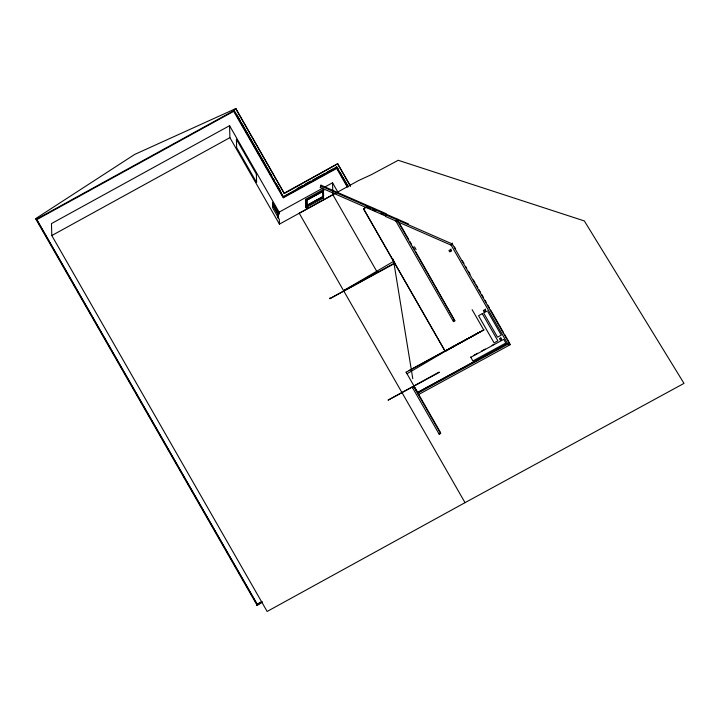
<?xml version="1.0" encoding="UTF-8"?>
<svg xmlns="http://www.w3.org/2000/svg" width="720" height="720" viewBox="0 0 720 720"><rect width="100%" height="100%" fill="white"/><g stroke="black" fill="none" stroke-linecap="round" stroke-linejoin="round"><path stroke-width="1.08" d="M470.745 357.327L503.712 339.363L505.818 343.044L472.851 360.999L470.772 356.985M506.88 343.908L417.69 392.499L406.089 372.141M418.374 393.75L418.311 394.677L508.572 345.582L507.861 343.296M320.931 185.157L320.31 187.461L385.515 215.982L386.172 214.569L320.958 186.039L320.931 185.157L385.128 213.237M320.31 187.461L320.958 186.039M386.163 215.046L452.304 243.972L451.656 245.394L385.515 216.459L386.145 213.687M261.864 602.379L257.184 605.412L36.027 219.402L36 218.43L134.676 154.431L235.872 108.549L284.319 193.554L337.734 163.71L284.301 193.086M256.905 604.926L261.396 602.019M407.016 373.77L454.41 345.861M457.263 344.187L459.171 343.062M393.885 261.18L343.602 290.691L377.235 272.187L332.874 194.751L332.541 182.781L324.774 187.056M235.872 108.549L233.91 110.097L283.464 197.082L336.897 167.715L336.879 167.202L283.446 196.578M36.027 219.402L233.919 110.61L233.892 109.638M347.211 186.858L336.672 168.426L283.248 197.838L233.703 111.321L36.801 219.609L257.121 604.215L261.828 601.587M278.262 217.755L278.172 214.416L279.162 213.876L279.108 212.157L229.572 125.685L51.462 223.596L51.804 235.557L267.138 611.451L465.03 502.659L684 383.382L584.343 220.941L398.223 160.281L371.295 174.708L358.605 180.531L299.232 213.246L465.03 502.659M51.804 235.557L229.905 137.646L229.572 125.685M297.063 188.622L302.886 185.418M304.83 184.347L310.653 181.152M312.597 180.081L325.215 173.142M327.159 172.071L332.982 168.876M334.926 167.805L336.87 166.734M279.108 212.157L322.83 188.127M323.289 189.612L323.523 197.964L305.712 207.756L305.478 199.404L323.289 189.612L323.847 190.584L306.036 200.376L306.234 207.675M229.905 137.646L279.441 224.127L332.874 194.751M483.804 329.895L445.14 351.324L363.492 208.8L365.787 207.36M363.492 208.8L366.552 206.937M397.089 219.177L397.116 220.059L395.73 220.824L453.465 321.606L454.851 320.841L415.413 251.154M394.722 262.953L329.886 298.647L394.929 263.313M452.277 243.09L452.322 243.99L450.936 244.755L508.662 345.528L510.048 344.772L510.021 343.89M451.098 251.109L449.712 251.865L448.938 250.515L450.324 249.75L451.098 251.109L451.035 249.012M485.478 311.121L484.092 311.877L483.318 310.527L484.704 309.762L485.478 311.121L485.415 309.024M487.386 310.878L483.633 312.948L497.502 337.167L501.264 335.097L487.944 311.85M445.14 351.324L469.89 337.536L406.089 372.24M480.096 331.929L470.844 337.014L483.795 329.967M439.137 372.078L388.044 400.167L439.308 372.366M412.596 387.837L413.982 387.072L413.964 386.19L412.578 386.955L412.596 387.837L439.218 434.295L440.604 433.539L440.577 432.657L414.513 387.162M262.305 602.01L256.905 604.971L256.878 603.999M409.05 370.539L447.507 349.623M449.478 348.543L477.918 333.09M473.679 355.401L477.558 353.286M481.437 351.171L485.316 349.056M492.102 345.366L494.037 344.304M506.88 343.827L417.6 392.391L417.537 393.327L507.798 344.232M367.578 207.558L370.638 208.881M372.681 209.772L375.741 211.095M380.844 213.309L383.904 214.632M386.136 214.164L408.528 223.956M454.509 246.987L455.625 248.922M462.285 260.55L463.95 263.457M465.615 266.364L466.722 268.308M468.387 271.215L470.061 274.122M473.391 279.936L475.056 282.843M476.163 284.778L477.828 287.685M478.935 289.62L480.6 292.527M481.716 294.471L483.381 297.378M485.046 300.285L486.153 302.22M487.818 305.127L489.483 308.034M490.599 309.969L503.361 332.262M504.477 334.197L509.472 342.918M452.322 243.99L510.048 344.772M472.122 309.672L483.804 330.066M414.495 246.825L416.07 249.579M399.312 223.056L408.753 239.526M409.86 241.47L411.525 244.377M412.632 246.312L414.297 249.219M397.116 220.059L454.851 320.841M337.734 163.71L349.938 185.013M363.483 208.629L445.131 351.153M337.752 164.178L350.505 186.444M337.419 167.706L338.526 169.641M340.191 172.548L341.856 175.446M342.963 177.39L347.4 185.13M336.879 167.202L347.967 186.561M336.897 167.715L347.985 187.074M332.541 182.781L338.085 192.465M413.982 387.072L440.604 433.539M305.478 199.404L306.036 200.376M235.89 109.008L284.319 193.554M236.682 114.489L240.579 121.293M241.686 123.237L266.184 165.987M267.291 167.931L268.965 170.847M270.072 172.791L271.746 175.707M273.42 178.623L274.527 180.567M276.201 183.483L280.656 191.25M233.919 110.61L283.464 197.082M279.162 213.876L272.502 202.257L272.664 207.828L279.315 219.438L279.441 224.127M272.628 204.741L278.172 214.416M272.493 204.678L277.731 213.831L277.848 217.98M36 218.43L257.121 604.215M393.309 259.191L412.776 378.666M453.438 320.724L453.465 321.606M439.191 433.413L439.218 434.295M385.488 215.577L385.515 216.459M329.85 297.972L329.868 298.602M323.262 198.342L323.208 196.677L306.981 205.596L307.053 208.098M257.157 604.485L257.184 605.412M323.451 190.89L306.432 200.25L306.585 205.722L323.604 196.362L323.451 190.89M322.668 191.511L307.233 199.998L307.368 205.101L322.803 196.614L322.668 191.511M482.301 313.65L478.539 315.72L494.109 342.9L497.871 340.83L482.301 313.65M500.841 337.932L499.455 338.688L500.229 340.047L501.615 339.282L500.841 337.932M256.374 174.105L236.412 139.257L236.646 147.609L256.608 182.457L256.374 174.105"/></g></svg>
